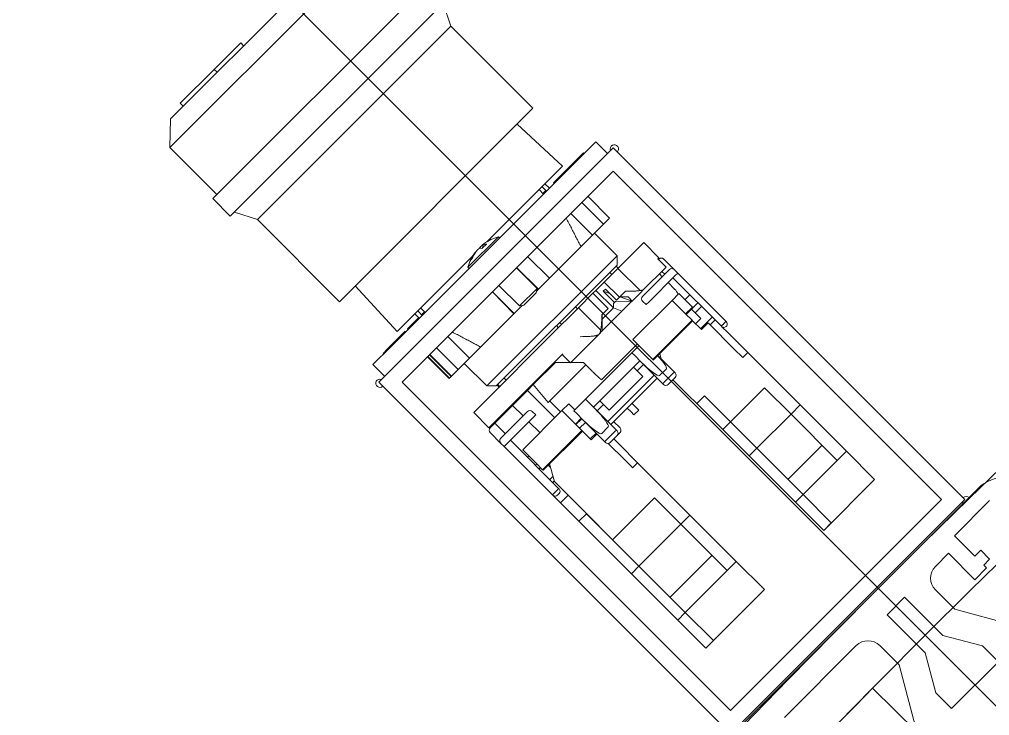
# Model space of a CAD drawing. Extents: x 820 to 5791, y 1495 to 5010.
# Drawn here: x 3052.87 to 3064.58, y 2169.25 to 2177.65 of the extents above; entities that cross this region are included whole.
import ezdxf

# ---------------------------------------------------------------- set-up
doc = ezdxf.new("R2010")
doc.units = 0
doc.header["$LTSCALE"] = 20
doc.layers.get('0').update_dxf_attribs({"linetype": 'CONTINUOUS', "lineweight": 15})
doc.layers.add('_00_TT_PLASTER INTERIOR', color=60, linetype='CONTINUOUS', lineweight=0)

# ---------------------------------------------------------------- blocks, each defined once
blk = doc.blocks.new('HGJFG')
at = {"color": 9}
for p, q in [((-1909.479, -3391.44), (-2111.075, -3189.844)), ((-2109.896, -3194.248), (-2107.379, -3191.73)), ((-2109.889, -3193.901), (-2107.725, -3191.737)), ((-2109.38, -3194.863), (-2106.763, -3192.247)), ((-2109.168, -3195.075), (-2106.551, -3192.459)), ((-2106.509, -3192.784), (-2106.601, -3192.508)), ((-2108.842, -3195.117), (-2106.509, -3192.784)), ((-2106.509, -3192.784), (-2105.519, -3193.774)), ((-2109.362, -3193.304), (-2109.043, -3192.985)), ((-2109.043, -3192.985), (-2109.008, -3193.02)), ((-2109.362, -3193.304), (-2109.771, -3193.713)), ((-2109.362, -3193.304), (-2109.327, -3193.339)), ((-2109.771, -3193.713), (-2109.736, -3193.748)), ((-2107.852, -3196.107), (-2105.519, -3193.774)), ((-2109.889, -3193.901), (-2109.896, -3194.248)), ((-2105.709, -3193.964), (-2105.161, -3194.472)), ((-2104.973, -3194.391), (-2104.76, -3194.179)), ((-2104.76, -3194.179), (-2104.619, -3194.32)), ((-2109.896, -3194.248), (-2109.33, -3194.813)), ((-2104.548, -3194.25), (-2107.377, -3197.078)), ((-2100.306, -3198.492), (-2104.548, -3194.25)), ((-2104.973, -3194.391), (-2107.235, -3196.654)), ((-2105.09, -3194.494), (-2104.907, -3194.311)), ((-2104.907, -3194.311), (-2104.899, -3194.318)), ((-2107.094, -3197.078), (-2104.548, -3194.532)), ((-2106.073, -3195.384), (-2105.161, -3194.472)), ((-2105.269, -3194.673), (-2105.091, -3194.495)), ((-2105.091, -3194.495), (-2105.09, -3194.494)), ((-2105.091, -3194.495), (-2105.084, -3194.502)), ((-2105.09, -3194.494), (-2105.083, -3194.501)), ((-2105.09, -3194.494), (-2105.09, -3194.494)), ((-2105.09, -3194.494), (-2105.083, -3194.501)), ((-2104.548, -3194.532), (-2100.588, -3198.492)), ((-2105.39, -3194.808), (-2105.443, -3194.754)), ((-2105.354, -3194.773), (-2105.408, -3194.719)), ((-2105.397, -3194.801), (-2105.367, -3194.771)), ((-2105.373, -3194.684), (-2105.319, -3194.737)), ((-2105.367, -3194.771), (-2105.36, -3194.778)), ((-2105.269, -3194.673), (-2105.262, -3194.68)), ((-2109.38, -3194.863), (-2109.168, -3195.075)), ((-2104.592, -3195.098), (-2104.853, -3194.837)), ((-2104.926, -3194.91), (-2104.665, -3195.171)), ((-2108.842, -3195.117), (-2109.118, -3195.026)), ((-2108.842, -3195.117), (-2107.852, -3196.107)), ((-2105.108, -3195.115), (-2105.116, -3195.1)), ((-2105.1, -3195.13), (-2105.108, -3195.115)), ((-2104.798, -3195.304), (-2105.059, -3195.043)), ((-2104.665, -3195.171), (-2104.592, -3195.098)), ((-2105.092, -3195.145), (-2105.1, -3195.13)), ((-2105.085, -3195.16), (-2105.092, -3195.145)), ((-2105.077, -3195.174), (-2105.085, -3195.16)), ((-2105.069, -3195.189), (-2105.077, -3195.174)), ((-2105.062, -3195.204), (-2105.069, -3195.189)), ((-2105.054, -3195.218), (-2105.062, -3195.204)), ((-2105.047, -3195.233), (-2105.054, -3195.218)), ((-2105.039, -3195.247), (-2105.047, -3195.233)), ((-2104.798, -3195.304), (-2104.665, -3195.171)), ((-2106.302, -3195.692), (-2105.934, -3195.324)), ((-2105.934, -3195.324), (-2105.92, -3195.338)), ((-2105.032, -3195.262), (-2105.039, -3195.247)), ((-2105.024, -3195.276), (-2105.032, -3195.262)), ((-2105.017, -3195.29), (-2105.024, -3195.276)), ((-2105.009, -3195.305), (-2105.017, -3195.29)), ((-2105.002, -3195.319), (-2105.009, -3195.305)), ((-2104.995, -3195.333), (-2105.002, -3195.319)), ((-2104.987, -3195.347), (-2104.995, -3195.333)), ((-2104.98, -3195.361), (-2104.987, -3195.347)), ((-2104.937, -3195.443), (-2104.798, -3195.304)), ((-2104.775, -3195.281), (-2104.503, -3195.553)), ((-2106.183, -3195.479), (-2106.18, -3195.476)), ((-2106.18, -3195.476), (-2106.178, -3195.474)), ((-2106.178, -3195.474), (-2106.175, -3195.472)), ((-2106.175, -3195.472), (-2106.173, -3195.47)), ((-2106.173, -3195.47), (-2106.171, -3195.468)), ((-2106.171, -3195.468), (-2106.168, -3195.466)), ((-2106.168, -3195.466), (-2106.166, -3195.465)), ((-2106.166, -3195.465), (-2106.165, -3195.464)), ((-2106.165, -3195.464), (-2106.163, -3195.463)), ((-2106.162, -3195.461), (-2106.163, -3195.462)), ((-2106.163, -3195.463), (-2106.162, -3195.462)), ((-2106.163, -3195.462), (-2106.163, -3195.463)), ((-2106.161, -3195.46), (-2106.162, -3195.461)), ((-2106.162, -3195.462), (-2106.16, -3195.461)), ((-2106.16, -3195.458), (-2106.161, -3195.46)), ((-2106.159, -3195.457), (-2106.16, -3195.458)), ((-2106.16, -3195.461), (-2106.159, -3195.461)), ((-2106.158, -3195.456), (-2106.159, -3195.457)), ((-2106.157, -3195.454), (-2106.158, -3195.456)), ((-2106.156, -3195.453), (-2106.157, -3195.454)), ((-2106.155, -3195.451), (-2106.156, -3195.453)), ((-2106.153, -3195.45), (-2106.155, -3195.451)), ((-2106.152, -3195.448), (-2106.153, -3195.45)), ((-2106.15, -3195.447), (-2106.152, -3195.448)), ((-2106.149, -3195.445), (-2106.15, -3195.447)), ((-2106.147, -3195.443), (-2106.149, -3195.445)), ((-2106.146, -3195.442), (-2106.147, -3195.443)), ((-2106.144, -3195.44), (-2106.146, -3195.442)), ((-2106.142, -3195.438), (-2106.144, -3195.44)), ((-2106.14, -3195.437), (-2106.142, -3195.438)), ((-2106.139, -3195.435), (-2106.14, -3195.437)), ((-2106.137, -3195.433), (-2106.139, -3195.435)), ((-2106.135, -3195.432), (-2106.137, -3195.433)), ((-2106.133, -3195.43), (-2106.135, -3195.432)), ((-2106.131, -3195.429), (-2106.133, -3195.43)), ((-2106.129, -3195.427), (-2106.131, -3195.429)), ((-2106.129, -3195.425), (-2106.128, -3195.424)), ((-2106.129, -3195.426), (-2106.129, -3195.425)), ((-2106.129, -3195.427), (-2106.129, -3195.426)), ((-2106.129, -3195.426), (-2106.129, -3195.426)), ((-2106.129, -3195.426), (-2106.129, -3195.426)), ((-2106.129, -3195.427), (-2106.112, -3195.447)), ((-2106.128, -3195.427), (-2106.129, -3195.427)), ((-2106.129, -3195.427), (-2106.129, -3195.427)), ((-2106.078, -3195.413), (-2106.128, -3195.463)), ((-2106.128, -3195.424), (-2106.127, -3195.423)), ((-2106.127, -3195.427), (-2106.128, -3195.427)), ((-2106.127, -3195.423), (-2106.126, -3195.422)), ((-2106.126, -3195.426), (-2106.127, -3195.427)), ((-2106.126, -3195.422), (-2106.125, -3195.421)), ((-2106.125, -3195.426), (-2106.126, -3195.426)), ((-2106.125, -3195.421), (-2106.124, -3195.42)), ((-2106.124, -3195.425), (-2106.125, -3195.426)), ((-2106.124, -3195.42), (-2106.122, -3195.419)), ((-2106.122, -3195.425), (-2106.124, -3195.425)), ((-2106.122, -3195.419), (-2106.121, -3195.417)), ((-2106.121, -3195.417), (-2106.119, -3195.416)), ((-2106.119, -3195.416), (-2106.117, -3195.414)), ((-2106.117, -3195.414), (-2106.115, -3195.413)), ((-2106.115, -3195.413), (-2106.113, -3195.411)), ((-2106.113, -3195.411), (-2106.11, -3195.409)), ((-2106.11, -3195.409), (-2106.108, -3195.408)), ((-2106.078, -3195.413), (-2106.078, -3195.413)), ((-2106.078, -3195.413), (-2106.077, -3195.413)), ((-2106.077, -3195.413), (-2106.077, -3195.413)), ((-2106.077, -3195.413), (-2106.077, -3195.413)), ((-2106.077, -3195.413), (-2106.077, -3195.413)), ((-2106.077, -3195.413), (-2106.077, -3195.413)), ((-2106.077, -3195.413), (-2106.077, -3195.413)), ((-2106.077, -3195.413), (-2106.077, -3195.413)), ((-2106.077, -3195.413), (-2106.077, -3195.413)), ((-2106.077, -3195.413), (-2106.077, -3195.413)), ((-2106.077, -3195.413), (-2106.077, -3195.413)), ((-2106.077, -3195.413), (-2106.076, -3195.413)), ((-2106.076, -3195.413), (-2106.076, -3195.412)), ((-2106.076, -3195.412), (-2106.076, -3195.412)), ((-2106.076, -3195.412), (-2106.076, -3195.412)), ((-2106.076, -3195.412), (-2106.076, -3195.412)), ((-2106.076, -3195.412), (-2106.076, -3195.412)), ((-2106.076, -3195.412), (-2106.075, -3195.412)), ((-2106.076, -3195.413), (-2106.076, -3195.413)), ((-2106.076, -3195.413), (-2106.076, -3195.413)), ((-2106.075, -3195.412), (-2106.075, -3195.412)), ((-2106.075, -3195.412), (-2106.075, -3195.412)), ((-2106.075, -3195.412), (-2106.075, -3195.412)), ((-2106.075, -3195.412), (-2106.075, -3195.412)), ((-2104.937, -3195.443), (-2105.319, -3195.825)), ((-2104.973, -3195.375), (-2104.98, -3195.361)), ((-2104.966, -3195.389), (-2104.973, -3195.375)), ((-2104.959, -3195.402), (-2104.966, -3195.389)), ((-2104.952, -3195.416), (-2104.959, -3195.402)), ((-2104.945, -3195.43), (-2104.952, -3195.416)), ((-2104.937, -3195.443), (-2104.945, -3195.43)), ((-2104.492, -3195.705), (-2104.214, -3195.428)), ((-2104.193, -3195.406), (-2104.214, -3195.428)), ((-2104.181, -3195.394), (-2104.193, -3195.406)), ((-2104.181, -3195.394), (-2104.181, -3195.394)), ((-2104.181, -3195.394), (-2103.997, -3195.578)), ((-2107.155, -3196.466), (-2106.242, -3195.553)), ((-2106.251, -3195.587), (-2106.268, -3195.604)), ((-2106.224, -3195.526), (-2106.226, -3195.528)), ((-2106.222, -3195.523), (-2106.224, -3195.526)), ((-2106.221, -3195.521), (-2106.222, -3195.523)), ((-2106.219, -3195.519), (-2106.221, -3195.521)), ((-2106.218, -3195.517), (-2106.219, -3195.519)), ((-2106.216, -3195.515), (-2106.218, -3195.517)), ((-2106.215, -3195.513), (-2106.216, -3195.515)), ((-2106.213, -3195.511), (-2106.215, -3195.513)), ((-2106.212, -3195.51), (-2106.213, -3195.511)), ((-2106.211, -3195.508), (-2106.212, -3195.51)), ((-2106.212, -3195.514), (-2106.21, -3195.511)), ((-2106.209, -3195.506), (-2106.211, -3195.508)), ((-2106.21, -3195.511), (-2106.208, -3195.508)), ((-2106.208, -3195.505), (-2106.209, -3195.506)), ((-2106.207, -3195.503), (-2106.208, -3195.505)), ((-2106.208, -3195.508), (-2106.206, -3195.505)), ((-2106.206, -3195.502), (-2106.207, -3195.503)), ((-2106.205, -3195.501), (-2106.206, -3195.502)), ((-2106.206, -3195.505), (-2106.203, -3195.502)), ((-2106.204, -3195.5), (-2106.205, -3195.501)), ((-2106.203, -3195.499), (-2106.204, -3195.5)), ((-2106.203, -3195.502), (-2106.201, -3195.499)), ((-2106.202, -3195.499), (-2106.203, -3195.499)), ((-2106.201, -3195.498), (-2106.202, -3195.498)), ((-2106.202, -3195.498), (-2106.202, -3195.499)), ((-2106.201, -3195.499), (-2106.198, -3195.496)), ((-2106.2, -3195.497), (-2106.201, -3195.497)), ((-2106.201, -3195.497), (-2106.201, -3195.498)), ((-2106.2, -3195.497), (-2106.199, -3195.497)), ((-2106.2, -3195.497), (-2106.2, -3195.497)), ((-2106.2, -3195.497), (-2106.2, -3195.497)), ((-2106.198, -3195.496), (-2106.196, -3195.493)), ((-2106.196, -3195.493), (-2106.193, -3195.49)), ((-2106.193, -3195.49), (-2106.19, -3195.487)), ((-2106.19, -3195.487), (-2106.188, -3195.484)), ((-2106.188, -3195.484), (-2106.185, -3195.481)), ((-2106.185, -3195.481), (-2106.183, -3195.479)), ((-2106.073, -3197.123), (-2104.503, -3195.553)), ((-2105.319, -3195.825), (-2105.58, -3195.564)), ((-2104.503, -3195.667), (-2104.503, -3195.553)), ((-2104.009, -3195.59), (-2103.997, -3195.578)), ((-2104.009, -3195.59), (-2103.91, -3195.689)), ((-2103.997, -3195.592), (-2104.002, -3195.597)), ((-2103.997, -3195.578), (-2103.997, -3195.578)), ((-2103.941, -3195.592), (-2103.814, -3195.72)), ((-2106.302, -3195.692), (-2106.288, -3195.706)), ((-2106.271, -3195.608), (-2106.271, -3195.607)), ((-2106.271, -3195.607), (-2106.271, -3195.607)), ((-2106.271, -3195.607), (-2106.27, -3195.607)), ((-2106.271, -3195.608), (-2106.271, -3195.608)), ((-2106.271, -3195.608), (-2106.271, -3195.608)), ((-2106.271, -3195.608), (-2106.271, -3195.608)), ((-2106.27, -3195.607), (-2106.27, -3195.606)), ((-2106.27, -3195.606), (-2106.27, -3195.606)), ((-2106.27, -3195.606), (-2106.27, -3195.606)), ((-2106.27, -3195.606), (-2106.27, -3195.606)), ((-2106.27, -3195.606), (-2106.269, -3195.606)), ((-2106.27, -3195.607), (-2106.27, -3195.607)), ((-2106.27, -3195.607), (-2106.27, -3195.607)), ((-2106.269, -3195.605), (-2106.269, -3195.604)), ((-2106.269, -3195.604), (-2106.268, -3195.604)), ((-2106.269, -3195.606), (-2106.269, -3195.605)), ((-2106.269, -3195.605), (-2106.269, -3195.605)), ((-2106.269, -3195.605), (-2106.269, -3195.605)), ((-2106.269, -3195.605), (-2106.269, -3195.605)), ((-2106.269, -3195.605), (-2106.269, -3195.605)), ((-2106.268, -3195.604), (-2106.268, -3195.604)), ((-2106.268, -3195.604), (-2106.268, -3195.604)), ((-2106.268, -3195.604), (-2106.268, -3195.604)), ((-2106.268, -3195.604), (-2106.268, -3195.604)), ((-2105.96, -3197.123), (-2104.503, -3195.667)), ((-2105.715, -3195.699), (-2105.468, -3195.946)), ((-2105.713, -3195.697), (-2105.452, -3195.958)), ((-2104.492, -3195.705), (-2104.657, -3195.87)), ((-2104.514, -3195.677), (-2104.489, -3195.702)), ((-2104.223, -3195.973), (-2104.492, -3195.705)), ((-2104.179, -3195.958), (-2103.932, -3195.71)), ((-2103.91, -3195.689), (-2103.932, -3195.71)), ((-2105.452, -3195.958), (-2105.319, -3195.825)), ((-2104.567, -3195.78), (-2104.591, -3195.755)), ((-2103.877, -3195.727), (-2104.187, -3196.037)), ((-2104.117, -3196.108), (-2103.807, -3195.797)), ((-2103.992, -3195.771), (-2103.957, -3195.806)), ((-2103.962, -3195.741), (-2103.927, -3195.776)), ((-2103.87, -3195.72), (-2103.877, -3195.727)), ((-2103.828, -3195.819), (-2103.247, -3196.4)), ((-2103.771, -3195.762), (-2103.814, -3195.72)), ((-2103.771, -3195.762), (-2103.807, -3195.797)), ((-2103.19, -3196.343), (-2103.771, -3195.762)), ((-2107.662, -3195.917), (-2107.155, -3196.466)), ((-2105.927, -3195.911), (-2105.68, -3196.158)), ((-2104.758, -3195.971), (-2104.657, -3195.87)), ((-2104.473, -3196.054), (-2104.657, -3195.87)), ((-2103.886, -3195.877), (-2103.808, -3195.955)), ((-2105.748, -3196.254), (-2106.006, -3195.99)), ((-2105.743, -3196.249), (-2106.004, -3195.988)), ((-2105.68, -3196.158), (-2105.468, -3195.946)), ((-2105.477, -3195.999), (-2105.627, -3196.149)), ((-2105.477, -3195.999), (-2105.468, -3195.946)), ((-2105.474, -3195.98), (-2105.452, -3195.958)), ((-2104.793, -3196.006), (-2104.968, -3196.181)), ((-2104.793, -3196.006), (-2104.758, -3195.971)), ((-2104.609, -3196.19), (-2104.793, -3196.006)), ((-2104.758, -3195.971), (-2104.546, -3196.182)), ((-2104.669, -3195.981), (-2104.643, -3195.955)), ((-2104.535, -3196.115), (-2104.669, -3195.981)), ((-2104.669, -3195.981), (-2104.589, -3196.008)), ((-2104.509, -3196.089), (-2104.643, -3195.955)), ((-2104.473, -3196.054), (-2104.509, -3196.089)), ((-2104.399, -3195.98), (-2104.473, -3196.054)), ((-2104.368, -3196.049), (-2104.469, -3196.05)), ((-2104.469, -3196.05), (-2104.322, -3196.1)), ((-2104.399, -3195.98), (-2104.392, -3195.98)), ((-2104.392, -3195.98), (-2104.384, -3195.98)), ((-2104.384, -3195.98), (-2104.377, -3195.98)), ((-2104.377, -3195.98), (-2104.37, -3195.98)), ((-2104.37, -3195.98), (-2104.362, -3195.98)), ((-2104.368, -3196.049), (-2104.32, -3196.099)), ((-2104.362, -3195.98), (-2104.355, -3195.98)), ((-2104.355, -3195.98), (-2104.347, -3195.98)), ((-2104.347, -3195.98), (-2104.34, -3195.98)), ((-2104.34, -3195.98), (-2104.333, -3195.98)), ((-2104.333, -3195.98), (-2104.326, -3195.98)), ((-2104.326, -3195.98), (-2104.318, -3195.98)), ((-2104.32, -3196.099), (-2104.228, -3196.007)), ((-2104.318, -3195.98), (-2104.311, -3195.98)), ((-2104.311, -3195.98), (-2104.304, -3195.98)), ((-2104.304, -3195.98), (-2104.296, -3195.979)), ((-2104.296, -3195.979), (-2104.289, -3195.979)), ((-2104.289, -3195.979), (-2104.282, -3195.979)), ((-2104.282, -3195.979), (-2104.275, -3195.979)), ((-2104.275, -3195.979), (-2104.268, -3195.978)), ((-2104.268, -3195.978), (-2104.261, -3195.978)), ((-2104.261, -3195.978), (-2104.253, -3195.977)), ((-2104.253, -3195.977), (-2104.246, -3195.976)), ((-2104.246, -3195.976), (-2104.238, -3195.975)), ((-2104.238, -3195.975), (-2104.231, -3195.974)), ((-2104.231, -3195.974), (-2104.223, -3195.973)), ((-2104.179, -3195.958), (-2104.228, -3196.007)), ((-2104.223, -3195.973), (-2104.222, -3195.973)), ((-2104.222, -3195.973), (-2104.221, -3195.973)), ((-2104.221, -3195.973), (-2104.22, -3195.973)), ((-2104.22, -3195.973), (-2104.219, -3195.972)), ((-2104.219, -3195.972), (-2104.217, -3195.972)), ((-2104.217, -3195.972), (-2104.216, -3195.972)), ((-2104.216, -3195.972), (-2104.215, -3195.972)), ((-2104.215, -3195.972), (-2104.214, -3195.972)), ((-2104.214, -3195.972), (-2104.213, -3195.972)), ((-2104.213, -3195.972), (-2104.212, -3195.972)), ((-2104.212, -3195.972), (-2104.211, -3195.971)), ((-2104.211, -3195.971), (-2104.21, -3195.971)), ((-2104.21, -3195.971), (-2104.209, -3195.971)), ((-2104.209, -3195.971), (-2104.208, -3195.971)), ((-2104.208, -3195.971), (-2104.207, -3195.971)), ((-2104.207, -3195.971), (-2104.206, -3195.971)), ((-2104.206, -3195.971), (-2104.205, -3195.97)), ((-2104.205, -3195.97), (-2104.205, -3195.97)), ((-2104.205, -3195.97), (-2104.204, -3195.97)), ((-2104.204, -3195.97), (-2104.203, -3195.97)), ((-2104.203, -3195.97), (-2104.202, -3195.97)), ((-2104.202, -3195.97), (-2104.201, -3195.969)), ((-2104.201, -3195.969), (-2104.2, -3195.969)), ((-2104.2, -3195.969), (-2104.2, -3195.969)), ((-2104.2, -3195.969), (-2104.199, -3195.969)), ((-2104.199, -3195.969), (-2104.197, -3195.968)), ((-2104.197, -3195.968), (-2104.196, -3195.968)), ((-2104.196, -3195.968), (-2104.195, -3195.968)), ((-2104.195, -3195.968), (-2104.194, -3195.967)), ((-2104.187, -3196.037), (-2104.195, -3196.044)), ((-2104.194, -3195.967), (-2104.193, -3195.967)), ((-2104.193, -3195.967), (-2104.192, -3195.967)), ((-2104.192, -3195.967), (-2104.191, -3195.966)), ((-2104.191, -3195.966), (-2104.19, -3195.966)), ((-2104.19, -3195.966), (-2104.19, -3195.965)), ((-2104.19, -3195.965), (-2104.189, -3195.965)), ((-2104.189, -3195.965), (-2104.188, -3195.964)), ((-2104.188, -3195.964), (-2104.187, -3195.964)), ((-2104.187, -3195.964), (-2104.186, -3195.963)), ((-2104.186, -3195.963), (-2104.185, -3195.963)), ((-2104.185, -3195.963), (-2104.185, -3195.962)), ((-2104.185, -3195.962), (-2104.184, -3195.962)), ((-2104.184, -3195.962), (-2104.183, -3195.961)), ((-2104.183, -3195.961), (-2104.182, -3195.96)), ((-2104.183, -3195.961), (-2104.183, -3195.961)), ((-2104.182, -3195.96), (-2104.181, -3195.96)), ((-2104.181, -3195.96), (-2104.181, -3195.959)), ((-2104.181, -3195.959), (-2104.18, -3195.959)), ((-2104.18, -3195.959), (-2104.179, -3195.958)), ((-2103.757, -3196.01), (-2103.838, -3196.091)), ((-2103.715, -3196.052), (-2103.757, -3196.01)), ((-2103.715, -3196.052), (-2103.594, -3196.172)), ((-2103.623, -3196.024), (-2103.683, -3196.084)), ((-2105.743, -3196.249), (-2105.646, -3196.152)), ((-2105.627, -3196.149), (-2105.68, -3196.158)), ((-2104.98, -3196.193), (-2105.005, -3196.169)), ((-2104.535, -3196.115), (-2104.547, -3196.128)), ((-2104.547, -3196.128), (-2104.546, -3196.182)), ((-2104.522, -3196.103), (-2104.535, -3196.115)), ((-2104.324, -3196.102), (-2104.522, -3196.103)), ((-2104.444, -3196.223), (-2104.324, -3196.102)), ((-2104.324, -3196.102), (-2104.322, -3196.1)), ((-2104.322, -3196.1), (-2104.32, -3196.099)), ((-2104.312, -3196.565), (-2103.838, -3196.091)), ((-2104.195, -3196.101), (-2104.152, -3196.143)), ((-2104.117, -3196.108), (-2104.152, -3196.143)), ((-2103.838, -3196.091), (-2103.677, -3196.252)), ((-2103.594, -3196.172), (-2103.676, -3196.253)), ((-2103.527, -3196.119), (-2103.605, -3196.197)), ((-2103.483, -3196.164), (-2103.561, -3196.241)), ((-2106.889, -3196.307), (-2106.943, -3196.253)), ((-2106.907, -3196.218), (-2106.853, -3196.272)), ((-2106.872, -3196.183), (-2106.818, -3196.237)), ((-2106.861, -3196.265), (-2106.825, -3196.229)), ((-2105.748, -3196.254), (-2106.148, -3196.654)), ((-2105.748, -3196.254), (-2105.743, -3196.249)), ((-2104.968, -3196.181), (-2105.3, -3196.513)), ((-2104.7, -3196.449), (-2104.968, -3196.181)), ((-2104.687, -3196.29), (-2104.686, -3196.282)), ((-2104.687, -3196.298), (-2104.687, -3196.29)), ((-2104.609, -3196.19), (-2104.686, -3196.267)), ((-2104.686, -3196.275), (-2104.686, -3196.267)), ((-2104.686, -3196.282), (-2104.686, -3196.275)), ((-2104.684, -3196.265), (-2104.684, -3196.365)), ((-2104.683, -3196.263), (-2104.682, -3196.318)), ((-2104.683, -3196.462), (-2104.683, -3196.264)), ((-2104.682, -3196.318), (-2104.546, -3196.182)), ((-2104.681, -3196.46), (-2104.444, -3196.223)), ((-2104.546, -3196.182), (-2104.444, -3196.223)), ((-2103.598, -3196.331), (-2103.677, -3196.252)), ((-2103.605, -3196.197), (-2103.669, -3196.261)), ((-2103.561, -3196.241), (-2103.605, -3196.197)), ((-2103.493, -3196.309), (-2103.561, -3196.241)), ((-2103.495, -3196.434), (-2103.354, -3196.292)), ((-2107.03, -3196.435), (-2106.942, -3196.347)), ((-2106.942, -3196.347), (-2106.903, -3196.307)), ((-2106.942, -3196.347), (-2106.935, -3196.354)), ((-2106.903, -3196.307), (-2106.896, -3196.3)), ((-2106.903, -3196.307), (-2106.896, -3196.315)), ((-2105.208, -3196.421), (-2105.232, -3196.396)), ((-2105.195, -3196.359), (-2105.17, -3196.383)), ((-2104.694, -3196.419), (-2104.693, -3196.412)), ((-2104.693, -3196.404), (-2104.692, -3196.396)), ((-2104.693, -3196.412), (-2104.693, -3196.404)), ((-2104.692, -3196.396), (-2104.691, -3196.389)), ((-2104.691, -3196.381), (-2104.69, -3196.374)), ((-2104.691, -3196.389), (-2104.691, -3196.381)), ((-2104.69, -3196.366), (-2104.689, -3196.359)), ((-2104.69, -3196.374), (-2104.69, -3196.366)), ((-2104.689, -3196.351), (-2104.688, -3196.343)), ((-2104.689, -3196.359), (-2104.689, -3196.351)), ((-2104.688, -3196.321), (-2104.687, -3196.313)), ((-2104.688, -3196.328), (-2104.688, -3196.321)), ((-2104.688, -3196.336), (-2104.688, -3196.328)), ((-2104.688, -3196.343), (-2104.688, -3196.336)), ((-2104.687, -3196.305), (-2104.687, -3196.298)), ((-2104.687, -3196.313), (-2104.687, -3196.305)), ((-2104.683, -3196.462), (-2104.684, -3196.365)), ((-2104.681, -3196.46), (-2104.682, -3196.318)), ((-2104.072, -3196.805), (-2103.598, -3196.331)), ((-2104.065, -3196.812), (-2103.591, -3196.338)), ((-2103.591, -3196.338), (-2103.598, -3196.331)), ((-2103.591, -3196.338), (-2103.485, -3196.444)), ((-2103.556, -3196.373), (-2103.493, -3196.309)), ((-2103.485, -3196.444), (-2103.403, -3196.363)), ((-2103.08, -3196.687), (-2103.403, -3196.363)), ((-2103.319, -3196.328), (-2103.379, -3196.388)), ((-2103.247, -3196.4), (-2103.241, -3196.406)), ((-2103.246, -3196.4), (-2103.247, -3196.4)), ((-2103.245, -3196.399), (-2103.246, -3196.4)), ((-2103.244, -3196.398), (-2103.245, -3196.399)), ((-2103.242, -3196.397), (-2103.244, -3196.398)), ((-2103.24, -3196.395), (-2103.242, -3196.397)), ((-2103.164, -3196.482), (-2103.241, -3196.406)), ((-2103.237, -3196.393), (-2103.24, -3196.395)), ((-2103.234, -3196.39), (-2103.237, -3196.393)), ((-2103.231, -3196.387), (-2103.234, -3196.39)), ((-2103.227, -3196.384), (-2103.231, -3196.387)), ((-2103.224, -3196.381), (-2103.227, -3196.384)), ((-2103.22, -3196.377), (-2103.224, -3196.381)), ((-2103.217, -3196.373), (-2103.22, -3196.377)), ((-2103.213, -3196.37), (-2103.217, -3196.373)), ((-2103.209, -3196.366), (-2103.213, -3196.37)), ((-2103.206, -3196.362), (-2103.209, -3196.366)), ((-2103.203, -3196.359), (-2103.206, -3196.362)), ((-2103.2, -3196.356), (-2103.203, -3196.359)), ((-2103.197, -3196.353), (-2103.2, -3196.356)), ((-2103.195, -3196.35), (-2103.197, -3196.353)), ((-2103.193, -3196.348), (-2103.195, -3196.35)), ((-2103.191, -3196.346), (-2103.193, -3196.348)), ((-2103.19, -3196.345), (-2103.191, -3196.346)), ((-2103.184, -3196.349), (-2103.19, -3196.343)), ((-2103.19, -3196.343), (-2103.19, -3196.344)), ((-2103.19, -3196.344), (-2103.19, -3196.345)), ((-2107.191, -3196.595), (-2107.118, -3196.523)), ((-2107.118, -3196.523), (-2107.06, -3196.464)), ((-2107.118, -3196.523), (-2107.111, -3196.53)), ((-2107.06, -3196.464), (-2107.053, -3196.471)), ((-2107.03, -3196.435), (-2107.023, -3196.442)), ((-2106.282, -3196.788), (-2106.543, -3196.528)), ((-2106.489, -3196.473), (-2106.474, -3196.481)), ((-2106.474, -3196.481), (-2106.459, -3196.489)), ((-2106.459, -3196.489), (-2106.444, -3196.497)), ((-2106.444, -3196.497), (-2106.429, -3196.504)), ((-2106.429, -3196.504), (-2106.415, -3196.512)), ((-2106.415, -3196.512), (-2106.4, -3196.52)), ((-2106.4, -3196.52), (-2106.386, -3196.528)), ((-2106.386, -3196.528), (-2106.371, -3196.535)), ((-2105.3, -3196.513), (-2105.34, -3196.553)), ((-2105.017, -3196.796), (-2104.72, -3196.499)), ((-2104.949, -3196.53), (-2104.914, -3196.529)), ((-2104.914, -3196.529), (-2104.949, -3196.53)), ((-2104.914, -3196.529), (-2104.886, -3196.528)), ((-2104.886, -3196.528), (-2104.914, -3196.529)), ((-2104.886, -3196.528), (-2104.863, -3196.528)), ((-2104.863, -3196.528), (-2104.886, -3196.528)), ((-2104.863, -3196.528), (-2104.844, -3196.527)), ((-2104.844, -3196.527), (-2104.863, -3196.528)), ((-2104.844, -3196.527), (-2104.829, -3196.526)), ((-2104.829, -3196.526), (-2104.844, -3196.527)), ((-2104.829, -3196.526), (-2104.815, -3196.525)), ((-2104.815, -3196.525), (-2104.829, -3196.526)), ((-2104.815, -3196.525), (-2104.804, -3196.524)), ((-2104.804, -3196.524), (-2104.815, -3196.525)), ((-2104.804, -3196.524), (-2104.794, -3196.523)), ((-2104.794, -3196.523), (-2104.804, -3196.524)), ((-2104.794, -3196.523), (-2104.785, -3196.522)), ((-2104.785, -3196.522), (-2104.794, -3196.523)), ((-2104.785, -3196.522), (-2104.777, -3196.521)), ((-2104.777, -3196.521), (-2104.785, -3196.522)), ((-2104.777, -3196.521), (-2104.77, -3196.52)), ((-2104.77, -3196.52), (-2104.777, -3196.521)), ((-2104.77, -3196.52), (-2104.764, -3196.519)), ((-2104.764, -3196.519), (-2104.77, -3196.52)), ((-2104.764, -3196.519), (-2104.759, -3196.518)), ((-2104.759, -3196.518), (-2104.764, -3196.519)), ((-2104.759, -3196.518), (-2104.753, -3196.516)), ((-2104.753, -3196.516), (-2104.759, -3196.518)), ((-2104.753, -3196.516), (-2104.749, -3196.515)), ((-2104.749, -3196.515), (-2104.753, -3196.516)), ((-2104.749, -3196.515), (-2104.745, -3196.514)), ((-2104.745, -3196.514), (-2104.749, -3196.515)), ((-2104.745, -3196.514), (-2104.741, -3196.512)), ((-2104.741, -3196.512), (-2104.745, -3196.514)), ((-2104.741, -3196.512), (-2104.737, -3196.511)), ((-2104.737, -3196.511), (-2104.741, -3196.512)), ((-2104.737, -3196.511), (-2104.734, -3196.509)), ((-2104.734, -3196.509), (-2104.737, -3196.511)), ((-2104.734, -3196.509), (-2104.731, -3196.507)), ((-2104.731, -3196.507), (-2104.734, -3196.509)), ((-2104.731, -3196.507), (-2104.728, -3196.505)), ((-2104.728, -3196.505), (-2104.731, -3196.507)), ((-2104.728, -3196.505), (-2104.725, -3196.503)), ((-2104.725, -3196.503), (-2104.728, -3196.505)), ((-2104.725, -3196.503), (-2104.723, -3196.501)), ((-2104.723, -3196.501), (-2104.725, -3196.503)), ((-2104.723, -3196.501), (-2104.72, -3196.499)), ((-2104.72, -3196.499), (-2104.723, -3196.501)), ((-2104.685, -3196.464), (-2104.72, -3196.499)), ((-2104.72, -3196.499), (-2104.719, -3196.498)), ((-2104.719, -3196.498), (-2104.718, -3196.497)), ((-2104.718, -3196.497), (-2104.717, -3196.495)), ((-2104.717, -3196.495), (-2104.716, -3196.494)), ((-2104.716, -3196.494), (-2104.715, -3196.493)), ((-2104.715, -3196.493), (-2104.714, -3196.491)), ((-2104.714, -3196.491), (-2104.713, -3196.489)), ((-2104.713, -3196.489), (-2104.712, -3196.488)), ((-2104.712, -3196.488), (-2104.711, -3196.486)), ((-2104.711, -3196.486), (-2104.71, -3196.484)), ((-2104.71, -3196.484), (-2104.709, -3196.483)), ((-2104.709, -3196.483), (-2104.708, -3196.481)), ((-2104.708, -3196.479), (-2104.707, -3196.477)), ((-2104.708, -3196.481), (-2104.708, -3196.479)), ((-2104.707, -3196.477), (-2104.706, -3196.475)), ((-2104.706, -3196.475), (-2104.705, -3196.472)), ((-2104.705, -3196.472), (-2104.704, -3196.47)), ((-2104.704, -3196.467), (-2104.703, -3196.465)), ((-2104.704, -3196.47), (-2104.704, -3196.467)), ((-2104.703, -3196.465), (-2104.702, -3196.462)), ((-2104.702, -3196.459), (-2104.701, -3196.456)), ((-2104.702, -3196.462), (-2104.702, -3196.459)), ((-2104.701, -3196.456), (-2104.7, -3196.453)), ((-2104.7, -3196.449), (-2104.698, -3196.442)), ((-2104.7, -3196.453), (-2104.7, -3196.449)), ((-2104.698, -3196.442), (-2104.697, -3196.434)), ((-2104.697, -3196.434), (-2104.695, -3196.427)), ((-2104.695, -3196.427), (-2104.694, -3196.419)), ((-2104.685, -3196.464), (-2104.683, -3196.462)), ((-2104.683, -3196.462), (-2104.681, -3196.46)), ((-2104.683, -3196.462), (-2104.683, -3196.462)), ((-2103.164, -3196.482), (-2103.143, -3196.503)), ((-2102.926, -3196.721), (-2103.143, -3196.503)), ((-2107.271, -3196.676), (-2107.191, -3196.595)), ((-2107.191, -3196.595), (-2107.184, -3196.603)), ((-2107.191, -3196.595), (-2107.191, -3196.595)), ((-2107.191, -3196.595), (-2107.183, -3196.602)), ((-2106.371, -3196.535), (-2106.357, -3196.543)), ((-2106.357, -3196.543), (-2106.342, -3196.551)), ((-2106.342, -3196.551), (-2106.328, -3196.558)), ((-2106.328, -3196.558), (-2106.314, -3196.566)), ((-2106.314, -3196.566), (-2106.3, -3196.573)), ((-2106.3, -3196.573), (-2106.286, -3196.581)), ((-2106.286, -3196.581), (-2106.271, -3196.588)), ((-2106.271, -3196.588), (-2106.257, -3196.596)), ((-2106.257, -3196.596), (-2106.244, -3196.603)), ((-2106.244, -3196.603), (-2106.23, -3196.61)), ((-2106.23, -3196.61), (-2106.216, -3196.618)), ((-2106.216, -3196.618), (-2106.202, -3196.625)), ((-2106.202, -3196.625), (-2106.189, -3196.632)), ((-2106.189, -3196.632), (-2106.175, -3196.639)), ((-2106.175, -3196.639), (-2106.161, -3196.647)), ((-2106.161, -3196.647), (-2106.148, -3196.654)), ((-2106.062, -3197.275), (-2105.34, -3196.553)), ((-2104.689, -3197.048), (-2104.259, -3196.618)), ((-2104.238, -3196.639), (-2104.323, -3196.724)), ((-2104.312, -3196.565), (-2104.151, -3196.726)), ((-2107.447, -3196.866), (-2107.235, -3196.654)), ((-2107.326, -3196.731), (-2107.271, -3196.676)), ((-2107.326, -3196.731), (-2107.319, -3196.738)), ((-2107.271, -3196.676), (-2107.264, -3196.683)), ((-2106.505, -3197.011), (-2106.766, -3196.75)), ((-2106.501, -3197.007), (-2106.762, -3196.746)), ((-2106.681, -3196.665), (-2106.42, -3196.926)), ((-2106.282, -3196.788), (-2106.148, -3196.654)), ((-2105.878, -3197.458), (-2105.157, -3196.737)), ((-2105.165, -3196.745), (-2105.066, -3196.844)), ((-2104.323, -3196.724), (-2104.883, -3197.284)), ((-2104.292, -3196.754), (-2104.323, -3196.724)), ((-2104.292, -3196.754), (-2104.21, -3196.836)), ((-2104.072, -3196.805), (-2104.151, -3196.726)), ((-2103.81, -3196.958), (-2104.01, -3196.758)), ((-2103.988, -3196.735), (-2103.97, -3196.798)), ((-2103.08, -3196.687), (-2102.999, -3196.767)), ((-2102.926, -3196.721), (-2102.986, -3196.781)), ((-2102.926, -3196.721), (-2102.612, -3197.035)), ((-2107.447, -3196.866), (-2107.306, -3197.007)), ((-2106.789, -3196.773), (-2106.528, -3197.034)), ((-2106.523, -3197.029), (-2106.784, -3196.768)), ((-2106.42, -3196.926), (-2106.282, -3196.788)), ((-2106.345, -3196.851), (-2106.073, -3197.123)), ((-2105.513, -3197.108), (-2105.246, -3196.84)), ((-2105.333, -3197.324), (-2104.879, -3196.87)), ((-2105.017, -3196.796), (-2105.066, -3196.844)), ((-2104.801, -3196.947), (-2104.907, -3196.841)), ((-2104.227, -3196.819), (-2104.305, -3196.897)), ((-2104.183, -3196.864), (-2104.261, -3196.941)), ((-2104.21, -3196.836), (-2103.949, -3197.097)), ((-2104.065, -3196.812), (-2104.072, -3196.805)), ((-2102.999, -3196.767), (-2102.986, -3196.781)), ((-2106.501, -3197.007), (-2106.42, -3196.926)), ((-2104.305, -3196.897), (-2104.71, -3197.302)), ((-2104.615, -3197.553), (-2104.054, -3196.992)), ((-2104.261, -3196.941), (-2104.305, -3196.897)), ((-2104.193, -3197.009), (-2104.261, -3196.941)), ((-2103.908, -3196.917), (-2103.99, -3196.999)), ((-2103.923, -3197.067), (-2103.84, -3196.984)), ((-2103.84, -3196.984), (-2103.838, -3196.983)), ((-2103.838, -3196.983), (-2103.836, -3196.981)), ((-2103.836, -3196.981), (-2103.834, -3196.979)), ((-2103.834, -3196.979), (-2103.833, -3196.977)), ((-2103.833, -3196.977), (-2103.831, -3196.975)), ((-2103.831, -3196.975), (-2103.829, -3196.974)), ((-2103.829, -3196.974), (-2103.827, -3196.972)), ((-2103.827, -3196.972), (-2103.826, -3196.97)), ((-2103.826, -3196.97), (-2103.824, -3196.969)), ((-2103.824, -3196.969), (-2103.822, -3196.967)), ((-2103.822, -3196.967), (-2103.821, -3196.966)), ((-2103.821, -3196.966), (-2103.82, -3196.965)), ((-2103.82, -3196.965), (-2103.818, -3196.964)), ((-2103.818, -3196.964), (-2103.817, -3196.962)), ((-2103.817, -3196.962), (-2103.816, -3196.961)), ((-2103.816, -3196.961), (-2103.815, -3196.961)), ((-2103.815, -3196.961), (-2103.814, -3196.96)), ((-2103.814, -3196.96), (-2103.813, -3196.959)), ((-2103.813, -3196.959), (-2103.812, -3196.959)), ((-2103.812, -3196.959), (-2103.812, -3196.958)), ((-2103.812, -3196.958), (-2103.811, -3196.958)), ((-2103.811, -3196.958), (-2103.811, -3196.958)), ((-2103.811, -3196.958), (-2103.81, -3196.958)), ((-2103.802, -3196.966), (-2103.81, -3196.958)), ((-2103.81, -3196.958), (-2103.81, -3196.958)), ((-2107.377, -3197.078), (-2103.134, -3201.321)), ((-2103.134, -3201.038), (-2107.094, -3197.078)), ((-2106.528, -3197.034), (-2106.523, -3197.029)), ((-2106.523, -3197.029), (-2106.505, -3197.011)), ((-2106.505, -3197.011), (-2106.501, -3197.007)), ((-2105.924, -3197.137), (-2105.949, -3197.113)), ((-2105.917, -3197.13), (-2105.942, -3197.106)), ((-2105.84, -3197.053), (-2105.865, -3197.029)), ((-2105.513, -3197.108), (-2105.584, -3197.178)), ((-2105.333, -3197.324), (-2105.513, -3197.108)), ((-2105.419, -3197.014), (-2105.426, -3197.007)), ((-2104.598, -3197.415), (-2104.193, -3197.009)), ((-2104.579, -3197.588), (-2104.019, -3197.028)), ((-2103.949, -3197.095), (-2103.948, -3197.094)), ((-2103.949, -3197.096), (-2103.949, -3197.095)), ((-2103.949, -3197.097), (-2103.949, -3197.096)), ((-2103.949, -3197.096), (-2103.949, -3197.096)), ((-2103.949, -3197.097), (-2103.941, -3197.106)), ((-2103.949, -3197.097), (-2103.949, -3197.097)), ((-2103.949, -3197.097), (-2103.949, -3197.097)), ((-2103.948, -3197.094), (-2103.947, -3197.093)), ((-2103.947, -3197.092), (-2103.946, -3197.091)), ((-2103.947, -3197.093), (-2103.947, -3197.092)), ((-2103.946, -3197.091), (-2103.945, -3197.09)), ((-2103.945, -3197.09), (-2103.944, -3197.089)), ((-2103.944, -3197.089), (-2103.942, -3197.088)), ((-2103.942, -3197.088), (-2103.941, -3197.086)), ((-2103.941, -3197.086), (-2103.94, -3197.085)), ((-2103.94, -3197.085), (-2103.938, -3197.083)), ((-2103.938, -3197.083), (-2103.937, -3197.081)), ((-2103.937, -3197.081), (-2103.935, -3197.08)), ((-2103.935, -3197.08), (-2103.934, -3197.078)), ((-2103.934, -3197.078), (-2103.932, -3197.076)), ((-2103.932, -3197.076), (-2103.93, -3197.074)), ((-2103.93, -3197.074), (-2103.928, -3197.073)), ((-2103.928, -3197.073), (-2103.926, -3197.071)), ((-2103.926, -3197.071), (-2103.925, -3197.069)), ((-2103.925, -3197.069), (-2103.923, -3197.067)), ((-2103.884, -3197.106), (-2103.802, -3197.023)), ((-2103.828, -3197.049), (-2103.635, -3197.242)), ((-2102.293, -3197.353), (-2102.612, -3197.035)), ((-2105.96, -3197.123), (-2106.073, -3197.123)), ((-2105.763, -3197.358), (-2105.584, -3197.178)), ((-2105.584, -3197.178), (-2105.255, -3197.507)), ((-2102.723, -3197.146), (-2103.227, -3197.65)), ((-2102.723, -3197.146), (-2102.404, -3197.464)), ((-2106.062, -3197.275), (-2106.232, -3197.445)), ((-2105.673, -3197.254), (-2105.673, -3197.255)), ((-2105.673, -3197.255), (-2105.673, -3197.255)), ((-2105.673, -3197.255), (-2105.673, -3197.255)), ((-2105.673, -3197.255), (-2105.673, -3197.256)), ((-2105.673, -3197.256), (-2105.672, -3197.256)), ((-2105.672, -3197.256), (-2105.672, -3197.257)), ((-2105.672, -3197.257), (-2105.672, -3197.257)), ((-2105.672, -3197.257), (-2105.672, -3197.257)), ((-2105.672, -3197.257), (-2105.671, -3197.258)), ((-2105.671, -3197.258), (-2105.671, -3197.258)), ((-2105.671, -3197.258), (-2105.671, -3197.259)), ((-2105.671, -3197.259), (-2105.671, -3197.259)), ((-2105.671, -3197.259), (-2105.671, -3197.259)), ((-2105.671, -3197.259), (-2105.67, -3197.26)), ((-2105.67, -3197.26), (-2105.67, -3197.26)), ((-2105.67, -3197.26), (-2105.67, -3197.26)), ((-2105.67, -3197.26), (-2105.67, -3197.261)), ((-2105.67, -3197.261), (-2105.67, -3197.261)), ((-2105.67, -3197.261), (-2105.67, -3197.262)), ((-2105.67, -3197.262), (-2105.669, -3197.262)), ((-2105.669, -3197.262), (-2105.669, -3197.262)), ((-2105.669, -3197.262), (-2105.669, -3197.263)), ((-2105.669, -3197.263), (-2105.669, -3197.263)), ((-2105.669, -3197.263), (-2105.669, -3197.264)), ((-2105.649, -3197.244), (-2105.656, -3197.237)), ((-2105.315, -3197.306), (-2105.184, -3197.437)), ((-2105.086, -3197.339), (-2105.168, -3197.42)), ((-2105.044, -3197.381), (-2105.086, -3197.339)), ((-2104.883, -3197.284), (-2105.023, -3197.424)), ((-2104.853, -3197.315), (-2104.883, -3197.284)), ((-2104.771, -3197.397), (-2104.853, -3197.315)), ((-2104.788, -3197.38), (-2104.71, -3197.302)), ((-2104.666, -3197.347), (-2104.743, -3197.424)), ((-2104.71, -3197.302), (-2104.666, -3197.347)), ((-2104.666, -3197.347), (-2104.598, -3197.415)), ((-2104.275, -3197.379), (-2104.323, -3197.332)), ((-2103.554, -3197.323), (-2103.635, -3197.242)), ((-2103.227, -3197.65), (-2103.554, -3197.323)), ((-2103.541, -3197.336), (-2103.449, -3197.244)), ((-2103.227, -3197.65), (-2103.541, -3197.336)), ((-2103.449, -3197.244), (-2103.135, -3197.558)), ((-2106.232, -3197.445), (-2106.048, -3197.629)), ((-2105.878, -3197.458), (-2106.048, -3197.629)), ((-2105.763, -3197.358), (-2105.977, -3197.572)), ((-2105.589, -3197.439), (-2105.9, -3197.749)), ((-2105.877, -3197.458), (-2105.867, -3197.462)), ((-2105.763, -3197.358), (-2105.636, -3197.485)), ((-2105.641, -3197.894), (-2105.168, -3197.42)), ((-2105.582, -3197.432), (-2105.589, -3197.439)), ((-2105.526, -3197.432), (-2105.483, -3197.474)), ((-2105.168, -3197.42), (-2105.006, -3197.582)), ((-2105.044, -3197.381), (-2105.012, -3197.413)), ((-2104.992, -3197.454), (-2105.023, -3197.424)), ((-2104.992, -3197.454), (-2104.91, -3197.536)), ((-2104.51, -3197.658), (-2104.771, -3197.397)), ((-2104.334, -3197.438), (-2104.381, -3197.391)), ((-2104.299, -3197.473), (-2104.334, -3197.438)), ((-2104.24, -3197.415), (-2104.299, -3197.473)), ((-2104.24, -3197.415), (-2104.275, -3197.379)), ((-2102.404, -3197.464), (-2102.817, -3197.876)), ((-2102.293, -3197.353), (-2102.404, -3197.464)), ((-2102.404, -3197.464), (-2101.846, -3198.023)), ((-2101.735, -3197.912), (-2102.293, -3197.353)), ((-2105.977, -3197.572), (-2106.006, -3197.601)), ((-2105.85, -3197.7), (-2105.977, -3197.572)), ((-2105.924, -3197.519), (-2105.931, -3197.512)), ((-2105.829, -3197.82), (-2105.519, -3197.509)), ((-2105.565, -3197.556), (-2105.434, -3197.687)), ((-2105.483, -3197.474), (-2105.519, -3197.509)), ((-2104.928, -3197.66), (-2105.006, -3197.582)), ((-2104.934, -3197.512), (-2105.005, -3197.583)), ((-2104.927, -3197.519), (-2104.998, -3197.59)), ((-2104.883, -3197.564), (-2104.954, -3197.634)), ((-2104.91, -3197.536), (-2104.649, -3197.797)), ((-2104.466, -3197.631), (-2104.544, -3197.553)), ((-2102.817, -3197.876), (-2103.135, -3197.558)), ((-2106.006, -3197.601), (-2106.034, -3197.629)), ((-2105.907, -3197.813), (-2106.034, -3197.685)), ((-2105.401, -3198.134), (-2104.928, -3197.66)), ((-2105.394, -3198.141), (-2104.92, -3197.668)), ((-2104.92, -3197.668), (-2104.928, -3197.66)), ((-2104.92, -3197.668), (-2104.814, -3197.774)), ((-2104.825, -3197.763), (-2104.754, -3197.692)), ((-2104.608, -3197.617), (-2104.69, -3197.7)), ((-2104.623, -3197.767), (-2104.54, -3197.684)), ((-2104.538, -3197.683), (-2104.54, -3197.684)), ((-2104.536, -3197.681), (-2104.538, -3197.683)), ((-2104.534, -3197.679), (-2104.536, -3197.681)), ((-2104.533, -3197.677), (-2104.534, -3197.679)), ((-2104.531, -3197.675), (-2104.533, -3197.677)), ((-2104.529, -3197.674), (-2104.531, -3197.675)), ((-2104.527, -3197.672), (-2104.529, -3197.674)), ((-2104.526, -3197.67), (-2104.527, -3197.672)), ((-2104.524, -3197.669), (-2104.526, -3197.67)), ((-2104.523, -3197.667), (-2104.524, -3197.669)), ((-2104.521, -3197.666), (-2104.523, -3197.667)), ((-2104.52, -3197.665), (-2104.521, -3197.666)), ((-2104.518, -3197.664), (-2104.52, -3197.665)), ((-2104.517, -3197.662), (-2104.518, -3197.664)), ((-2104.516, -3197.661), (-2104.517, -3197.662)), ((-2104.515, -3197.661), (-2104.516, -3197.661)), ((-2104.514, -3197.66), (-2104.515, -3197.661)), ((-2104.513, -3197.659), (-2104.514, -3197.66)), ((-2104.512, -3197.659), (-2104.513, -3197.659)), ((-2104.511, -3197.658), (-2104.512, -3197.658)), ((-2104.512, -3197.658), (-2104.512, -3197.659)), ((-2104.51, -3197.658), (-2104.511, -3197.658)), ((-2104.511, -3197.658), (-2104.511, -3197.658)), ((-2104.502, -3197.666), (-2104.51, -3197.658)), ((-2104.51, -3197.658), (-2104.51, -3197.658)), ((-2104.502, -3197.723), (-2104.466, -3197.687)), ((-2102.909, -3197.968), (-2103.227, -3197.65)), ((-2105.9, -3197.749), (-2105.907, -3197.756)), ((-2105.907, -3197.813), (-2105.864, -3197.855)), ((-2105.207, -3198.361), (-2105.789, -3197.779)), ((-2104.814, -3197.774), (-2104.743, -3197.703)), ((-2104.648, -3197.794), (-2104.649, -3197.795)), ((-2104.649, -3197.795), (-2104.649, -3197.796)), ((-2104.649, -3197.796), (-2104.649, -3197.796)), ((-2104.649, -3197.796), (-2104.649, -3197.797)), ((-2104.649, -3197.797), (-2104.641, -3197.806)), ((-2104.649, -3197.797), (-2104.649, -3197.797)), ((-2104.649, -3197.797), (-2104.649, -3197.797)), ((-2104.647, -3197.793), (-2104.648, -3197.794)), ((-2104.646, -3197.791), (-2104.647, -3197.792)), ((-2104.647, -3197.792), (-2104.647, -3197.793)), ((-2104.645, -3197.79), (-2104.646, -3197.791)), ((-2104.644, -3197.789), (-2104.645, -3197.79)), ((-2104.642, -3197.788), (-2104.644, -3197.789)), ((-2104.641, -3197.786), (-2104.642, -3197.788)), ((-2104.64, -3197.785), (-2104.641, -3197.786)), ((-2104.638, -3197.783), (-2104.64, -3197.785)), ((-2104.637, -3197.781), (-2104.638, -3197.783)), ((-2104.635, -3197.78), (-2104.637, -3197.781)), ((-2104.634, -3197.778), (-2104.635, -3197.78)), ((-2104.632, -3197.776), (-2104.634, -3197.778)), ((-2104.63, -3197.775), (-2104.632, -3197.776)), ((-2104.628, -3197.773), (-2104.63, -3197.775)), ((-2104.626, -3197.771), (-2104.628, -3197.773)), ((-2104.625, -3197.769), (-2104.626, -3197.771)), ((-2104.623, -3197.767), (-2104.625, -3197.769)), ((-2104.409, -3198.016), (-2104.608, -3197.817)), ((-2104.584, -3197.806), (-2104.502, -3197.723)), ((-2104.493, -3197.812), (-2104.542, -3197.763)), ((-2104.493, -3197.812), (-2104.473, -3197.832)), ((-2105.829, -3197.82), (-2105.864, -3197.855)), ((-2105.864, -3197.855), (-2105.283, -3198.436)), ((-2105.641, -3197.894), (-2105.48, -3198.055)), ((-2104.255, -3198.05), (-2104.473, -3197.832)), ((-2102.909, -3197.968), (-2102.817, -3197.876)), ((-2102.258, -3198.435), (-2102.817, -3197.876)), ((-2102.442, -3198.251), (-2102.03, -3197.839)), ((-2101.735, -3197.912), (-2101.846, -3198.023)), ((-2101.395, -3198.251), (-2101.735, -3197.912)), ((-2105.567, -3197.968), (-2105.583, -3197.984)), ((-2104.409, -3198.016), (-2104.328, -3198.097)), ((-2104.255, -3198.05), (-2104.315, -3198.11)), ((-2104.255, -3198.05), (-2103.941, -3198.364)), ((-2102.35, -3198.527), (-2102.909, -3197.968)), ((-2101.846, -3198.023), (-2102.258, -3198.435)), ((-2105.488, -3198.08), (-2105.472, -3198.064)), ((-2105.401, -3198.134), (-2105.48, -3198.055)), ((-2105.427, -3198.108), (-2105.444, -3198.124)), ((-2105.394, -3198.141), (-2105.401, -3198.134)), ((-2105.332, -3198.08), (-2105.305, -3198.107)), ((-2105.317, -3198.064), (-2105.258, -3198.278)), ((-2104.328, -3198.097), (-2104.315, -3198.11)), ((-2105.315, -3198.253), (-2105.275, -3198.214)), ((-2105.279, -3198.289), (-2105.26, -3198.269)), ((-2105.263, -3198.272), (-2105.258, -3198.278)), ((-2105.258, -3198.278), (-2104.964, -3198.571)), ((-2102.01, -3198.866), (-2101.395, -3198.251)), ((-2105.253, -3198.41), (-2105.234, -3198.391)), ((-2105.232, -3198.389), (-2105.234, -3198.391)), ((-2105.23, -3198.387), (-2105.232, -3198.389)), ((-2105.228, -3198.385), (-2105.23, -3198.387)), ((-2105.227, -3198.383), (-2105.228, -3198.385)), ((-2105.225, -3198.381), (-2105.227, -3198.383)), ((-2105.223, -3198.38), (-2105.225, -3198.381)), ((-2105.222, -3198.378), (-2105.223, -3198.38)), ((-2105.22, -3198.376), (-2105.222, -3198.378)), ((-2105.218, -3198.375), (-2105.22, -3198.376)), ((-2105.217, -3198.373), (-2105.218, -3198.375)), ((-2105.216, -3198.372), (-2105.217, -3198.373)), ((-2105.214, -3198.37), (-2105.216, -3198.372)), ((-2105.213, -3198.369), (-2105.214, -3198.37)), ((-2105.212, -3198.368), (-2105.213, -3198.369)), ((-2105.211, -3198.366), (-2105.212, -3198.368)), ((-2105.21, -3198.365), (-2105.211, -3198.366)), ((-2105.209, -3198.364), (-2105.21, -3198.365)), ((-2105.208, -3198.363), (-2105.209, -3198.364)), ((-2105.209, -3198.364), (-2105.209, -3198.364)), ((-2105.207, -3198.362), (-2105.208, -3198.362)), ((-2105.208, -3198.362), (-2105.208, -3198.363)), ((-2105.202, -3198.366), (-2105.207, -3198.361)), ((-2105.207, -3198.361), (-2105.207, -3198.361)), ((-2105.207, -3198.361), (-2105.207, -3198.361)), ((-2105.207, -3198.361), (-2105.207, -3198.362)), ((-2103.623, -3198.682), (-2103.941, -3198.364)), ((-2100.15, -3198.365), (-2103.261, -3201.476)), ((-2105.283, -3198.436), (-2105.277, -3198.442)), ((-2105.282, -3198.436), (-2105.283, -3198.436)), ((-2105.283, -3198.436), (-2105.283, -3198.436)), ((-2105.281, -3198.436), (-2105.282, -3198.436)), ((-2105.282, -3198.436), (-2105.282, -3198.436)), ((-2105.28, -3198.435), (-2105.281, -3198.435)), ((-2105.281, -3198.435), (-2105.281, -3198.436)), ((-2105.279, -3198.434), (-2105.28, -3198.435)), ((-2105.278, -3198.434), (-2105.279, -3198.434)), ((-2105.277, -3198.433), (-2105.278, -3198.434)), ((-2105.276, -3198.432), (-2105.277, -3198.433)), ((-2105.277, -3198.442), (-2105.186, -3198.533)), ((-2105.275, -3198.431), (-2105.276, -3198.432)), ((-2105.273, -3198.429), (-2105.275, -3198.431)), ((-2105.272, -3198.428), (-2105.273, -3198.429)), ((-2105.271, -3198.427), (-2105.272, -3198.428)), ((-2105.269, -3198.425), (-2105.271, -3198.427)), ((-2105.267, -3198.424), (-2105.269, -3198.425)), ((-2105.266, -3198.422), (-2105.267, -3198.424)), ((-2105.264, -3198.42), (-2105.266, -3198.422)), ((-2105.262, -3198.419), (-2105.264, -3198.42)), ((-2105.26, -3198.417), (-2105.262, -3198.419)), ((-2105.259, -3198.415), (-2105.26, -3198.417)), ((-2105.257, -3198.413), (-2105.259, -3198.415)), ((-2105.255, -3198.412), (-2105.257, -3198.413)), ((-2105.253, -3198.41), (-2105.255, -3198.412)), ((-2105.202, -3198.423), (-2105.221, -3198.442)), ((-2105.186, -3198.533), (-2105.094, -3198.441)), ((-2104.052, -3198.475), (-2104.556, -3198.979)), ((-2104.052, -3198.475), (-2103.734, -3198.793)), ((-2103.134, -3201.321), (-2100.306, -3198.492)), ((-2100.588, -3198.492), (-2103.134, -3201.038)), ((-2102.258, -3198.435), (-2102.35, -3198.527)), ((-2101.919, -3198.774), (-2102.258, -3198.435)), ((-2100.433, -3198.931), (-2100.009, -3198.506)), ((-2104.962, -3198.757), (-2105.186, -3198.533)), ((-2104.884, -3198.652), (-2104.964, -3198.571)), ((-2102.35, -3198.527), (-2102.01, -3198.866)), ((-2102.01, -3198.866), (-2102.35, -3198.527)), ((-2104.962, -3198.757), (-2104.87, -3198.665)), ((-2104.556, -3198.979), (-2104.884, -3198.652)), ((-2104.87, -3198.665), (-2104.556, -3198.979)), ((-2103.623, -3198.682), (-2103.734, -3198.793)), ((-2103.064, -3199.241), (-2103.623, -3198.682)), ((-2104.648, -3199.071), (-2104.962, -3198.757)), ((-2103.734, -3198.793), (-2104.238, -3199.298)), ((-2103.734, -3198.793), (-2103.175, -3199.352)), ((-2101.919, -3198.774), (-2102.01, -3198.866)), ((-2104.556, -3198.979), (-2104.238, -3199.298)), ((-2100.185, -3199.178), (-2100.433, -3198.931)), ((-2104.648, -3199.071), (-2104.33, -3199.389)), ((-2103.863, -3199.672), (-2103.359, -3199.168)), ((-2100.663, -3199.302), (-2100.504, -3199.143)), ((-2100.504, -3199.143), (-2100.185, -3199.461)), ((-2100.115, -3199.107), (-2100.185, -3199.178)), ((-2100.009, -3199.213), (-2100.115, -3199.107)), ((-2100.079, -3199.284), (-2100.009, -3199.213)), ((-2104.238, -3199.298), (-2104.33, -3199.389)), ((-2104.238, -3199.298), (-2103.679, -3199.856)), ((-2103.064, -3199.241), (-2103.175, -3199.352)), ((-2102.725, -3199.58), (-2103.064, -3199.241)), ((-2100.185, -3199.461), (-2100.044, -3199.319)), ((-2100.044, -3199.319), (-2100.079, -3199.284)), ((-2104.33, -3199.389), (-2103.771, -3199.948)), ((-2103.175, -3199.352), (-2103.679, -3199.856)), ((-2103.34, -3200.196), (-2102.725, -3199.58)), ((-2101.246, -3199.885), (-2101.034, -3199.673)), ((-2101.034, -3199.673), (-2100.574, -3200.133)), ((-2100.429, -3199.818), (-2100.663, -3199.585)), ((-2103.771, -3199.948), (-2103.679, -3199.856)), ((-2103.679, -3199.856), (-2103.34, -3200.196)), ((-2103.679, -3199.856), (-2103.34, -3200.196)), ((-2100.786, -3200.345), (-2101.246, -3199.885)), ((-2099.608, -3200.038), (-2100.429, -3199.818)), ((-2103.771, -3199.948), (-2103.432, -3200.288)), ((-2100.574, -3200.133), (-2100.094, -3200.26)), ((-2103.432, -3200.288), (-2103.34, -3200.196)), ((-2102.484, -3201.123), (-2101.617, -3200.256)), ((-2101.334, -3200.256), (-2101.101, -3200.49)), ((-2100.094, -3200.26), (-2099.903, -3200.451)), ((-2100.659, -3200.826), (-2100.786, -3200.345)), ((-2101.101, -3200.49), (-2100.881, -3201.311)), ((-2099.903, -3200.451), (-2100.468, -3201.017)), ((-2100.884, -3201.301), (-2101.421, -3200.771)), ((-2100.468, -3201.017), (-2100.659, -3200.826))]:
    blk.add_line(p, q, dxfattribs=at)
for radius in [128.8, 125, 125]:
    blk.add_circle((-2010.277, -3290.642), radius, dxfattribs=at)
at = {"color": 9, "ltscale": 0.5}
for radius in [128, 128, 125]:
    blk.add_circle((-2010.277, -3290.642), radius, dxfattribs=at)
at = {"color": 9}
for centre, radius, start, end in [((-2104.534, -3194.264), 0.05, 315, 201.4218), ((-2105.801, -3195.825), 0.518, 104.863, 126.3184), ((-2105.801, -3195.825), 0.518, 143.6816, 165.137), ((-2103.969, -3195.621), 0.04, 45, 135), ((-2103.842, -3195.748), 0.04, 45, 135), ((-2104.166, -3196.072), 0.04, 135, 225), ((-2103.213, -3196.377), 0.04, 225, 45), ((-2103.83, -3196.995), 0.04, 315, 45), ((-2107.363, -3197.092), 0.05, 68.5782, 315), ((-2103.913, -3197.077), 0.04, 225, 315), ((-2105.554, -3197.46), 0.04, 45, 135), ((-2106.006, -3197.657), 0.04, 135, 225), ((-2104.53, -3197.695), 0.04, 315, 45), ((-2104.495, -3197.659), 0.04, 315, 45), ((-2105.878, -3197.784), 0.04, 135, 225), ((-2104.613, -3197.777), 0.04, 225, 315), ((-2099.797, -3198.718), 0.5, 45, 135), ((-2105.23, -3198.395), 0.04, 315, 45), ((-2105.249, -3198.414), 0.04, 225, 315), ((-2100.291, -3198.506), 0.05, 45, 135), ((-2100.291, -3198.506), 0.05, 201.4218, 225), ((-2100.521, -3199.443), 0.2, 135, 225), ((-2101.476, -3200.398), 0.2, 45, 135), ((-2006.741, -3294.178), 133, 135.38772, 135.81854)]:
    blk.add_arc(centre, radius, start, end, dxfattribs=at)
for centre, major_axis, ratio, start_param, end_param in [((-2105.783, -3195.803), (-0.397, 0.332), 0.210366, 5.907935, 6.09152), ((-2105.822, -3195.841), (-0.327, 0.4), 0.482062, 5.974918, 6.158503), ((-2105.799, -3195.819), (-0.478, 0.198), 0.97373, 6.072572, 6.256157), ((-2105.813, -3195.833), (-0.295, 0.425), 0.871791, 0.32917, 0.512755), ((-2103.893, -3196.039), (0.106, -0.106), 0.798636, 1.047198, 1.570796), ((-2104.099, -3196.725), (-0.191, 0.191), 0.147805, 3.141593, 4.390454), ((-2104.846, -3196.78), (2.333, 0), 0.026186, 4.534108, 4.616689), ((-2104.846, -3196.78), (2.333, 0), 0.026186, 4.619493, 4.686209), ((-2104.182, -3196.808), (0.191, -0.191), 0.147805, 4.712389, 6.283185), ((-2104.795, -3196.942), (0.106, -0.106), 0.052336, 4.712389, 6.283185), ((-2104.799, -3197.425), (-0.191, 0.191), 0.147805, 3.141593, 4.712389), ((-2104.882, -3197.508), (0.191, -0.191), 0.147805, 4.712389, 6.283185)]:
    blk.add_ellipse(centre, major_axis=major_axis, ratio=ratio, start_param=start_param, end_param=end_param, dxfattribs=at)

msp = doc.modelspace()

# ---------------------------------------------------------------- block references
at = {"layer": '_00_TT_PLASTER INTERIOR'}
msp.add_blockref('HGJFG', (5164.587, 5370.35), dxfattribs=at)

doc.saveas('drawing.dxf')
